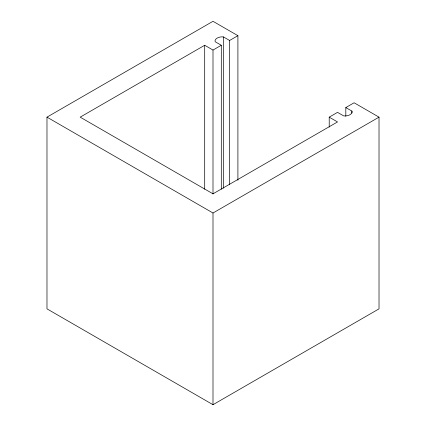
<?xml version="1.0" encoding="UTF-8"?>
<svg xmlns="http://www.w3.org/2000/svg" width="426" height="426" viewBox="0 0 426 426"><rect width="100%" height="100%" fill="white"/><g stroke="black" fill="none" stroke-linecap="round" stroke-linejoin="round"><path stroke-width="0.64" d="M345.816 116.186L345.816 107.565L354.112 102.772L379.018 117.15L379.018 308.85L213 404.7L46.982 308.85L46.982 117.15L213 21.3L237.905 35.677L237.905 180.283M221.302 189.203L221.302 45.262L213 50.055L204.698 45.262L80.184 117.15L213 193.83L337.514 121.942L329.213 117.15L329.213 127.097M221.302 45.262L215.221 41.753L215.008 40.869A7.338 4.233 0 0 1 221.994 36.838L223.522 36.961L229.603 40.47L237.905 35.677M329.213 117.15L337.514 112.357L343.596 115.867L345.124 115.989A7.338 4.233 0 0 0 352.105 111.958L351.892 111.074L345.816 107.565M46.982 117.15L213 213L379.018 117.15M351.892 111.074L351.892 113.066M229.603 40.47L229.603 184.41M223.522 36.961L223.522 188.196M213 50.055L213 193.995M213 213L213 404.7M204.698 45.262L204.698 189.203"/></g></svg>
